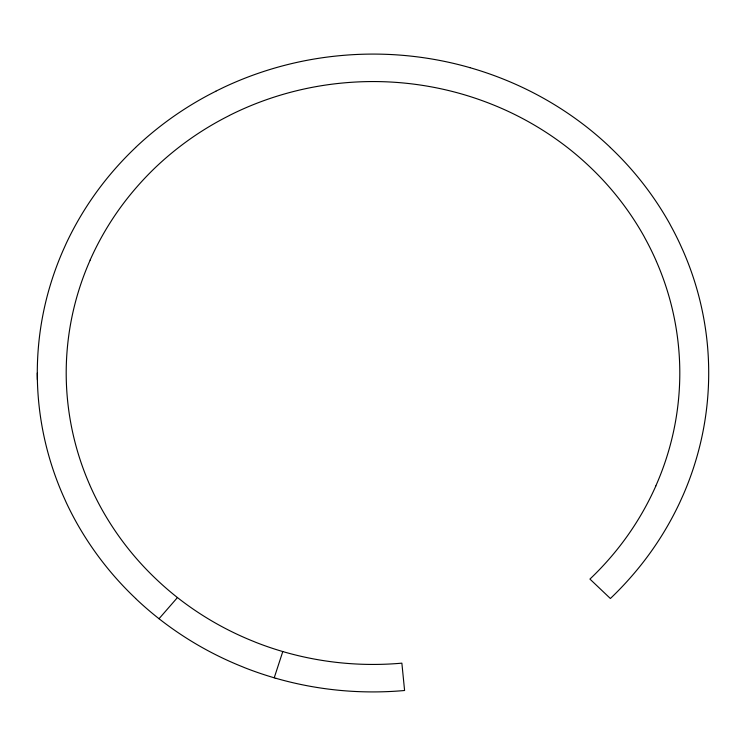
<?xml version="1.0" encoding="UTF-8"?>
<svg xmlns="http://www.w3.org/2000/svg" width="746" height="746" viewBox="0 0 746 746"><rect width="100%" height="100%" fill="white"/><g stroke="black" fill="none" stroke-linecap="round" stroke-linejoin="round"><path stroke-width="1.12" d="M135.623 598.506A329.555 329.555 0 0 0 159.019 618.723A339.234 339.234 0 0 0 242.823 666.915L244.604 667.67A345.892 345.892 0 0 0 274.22 677.797L282.79 651.566L284.329 652.004A321.647 321.647 0 0 0 373 664.434A322.776 322.776 0 0 0 401.87 663.157L404.593 690.498A352.727 352.727 0 0 1 373 691.915A351.748 351.748 0 0 1 276.076 678.347M90.182 260.065L89.567 261.473A282.053 282.053 0 0 0 79.775 287.303L79.309 288.767A278.099 278.099 0 0 0 66.198 373A277.018 277.018 0 0 0 67.578 400.425A279.713 279.713 0 0 0 89.585 484.527M655.818 485.935L656.433 484.527A282.053 282.053 0 0 0 666.225 458.697L666.691 457.233A278.099 278.099 0 0 0 679.802 373A277.018 277.018 0 0 0 678.422 345.575A279.713 279.713 0 0 0 656.415 261.473M159.019 618.732L177.445 597.565A310.215 310.215 0 0 0 254.134 641.635L255.598 642.259A317.507 317.507 0 0 0 282.79 651.556M215.846 91.189L223.735 87.347A343.048 343.048 0 0 1 242.804 79.048L244.604 78.33A349.753 349.753 0 0 1 341.407 55.53A352.727 352.727 0 0 1 373 54.085A351.748 351.748 0 0 1 469.924 67.653M229.451 115.434L230.868 114.716A314.392 314.392 0 0 1 254.116 104.328L255.598 103.741A319.95 319.95 0 0 1 344.13 82.871A322.776 322.776 0 0 1 373 81.556A321.647 321.647 0 0 1 461.671 93.987L463.21 94.434A317.507 317.507 0 0 1 490.402 103.741L491.884 104.328A310.215 310.215 0 0 1 568.573 148.407A301.57 301.57 0 0 1 589.927 166.917A293.066 293.066 0 0 1 644.171 236.603L644.87 237.974A285.056 285.056 0 0 1 655.818 260.056L656.433 261.473M469.915 67.662L471.78 68.203A345.892 345.892 0 0 1 501.396 78.33L503.196 79.048A339.234 339.234 0 0 1 586.999 127.249A329.555 329.555 0 0 1 610.377 147.494M274.22 677.797L276.085 678.338M89.567 484.527L90.182 485.935A285.056 285.056 0 0 0 101.13 508.026L101.876 509.378A293.066 293.066 0 0 0 156.101 579.055A301.57 301.57 0 0 0 177.445 597.565M135.623 147.494A325.256 325.256 0 0 0 114.334 169.715A316.826 316.826 0 0 0 66.291 243.271L62.823 251.02A307.277 307.277 0 0 0 52.164 279.153L51.595 280.925A304.116 304.116 0 0 0 37.291 373L37.375 379.677M229.47 115.471A306.205 306.205 0 0 0 156.045 166.89A297.645 297.645 0 0 0 136.621 187.227A289.14 289.14 0 0 0 90.145 260.046M135.595 147.466A334.721 334.721 0 0 1 215.874 91.236M37.3 373A302.624 302.624 0 0 0 38.792 403.008A305.767 305.767 0 0 0 62.851 494.962L66.319 502.711A311.063 311.063 0 0 0 75.449 520.652L76.353 522.293A320.37 320.37 0 0 0 135.66 598.469M610.34 147.531A320.37 320.37 0 0 1 669.694 223.679L670.551 225.348A311.063 311.063 0 0 1 679.681 243.289L683.177 251.02A305.767 305.767 0 0 1 707.227 342.983A302.717 302.717 0 0 1 708.7 373A304.116 304.116 0 0 1 694.395 465.066L693.836 466.847A307.277 307.277 0 0 1 683.177 494.98L679.681 502.711A316.826 316.826 0 0 1 631.638 576.257A325.256 325.256 0 0 1 610.377 598.506L589.927 579.082A297.645 297.645 0 0 0 609.379 558.773A289.14 289.14 0 0 0 655.855 485.954"/></g></svg>
